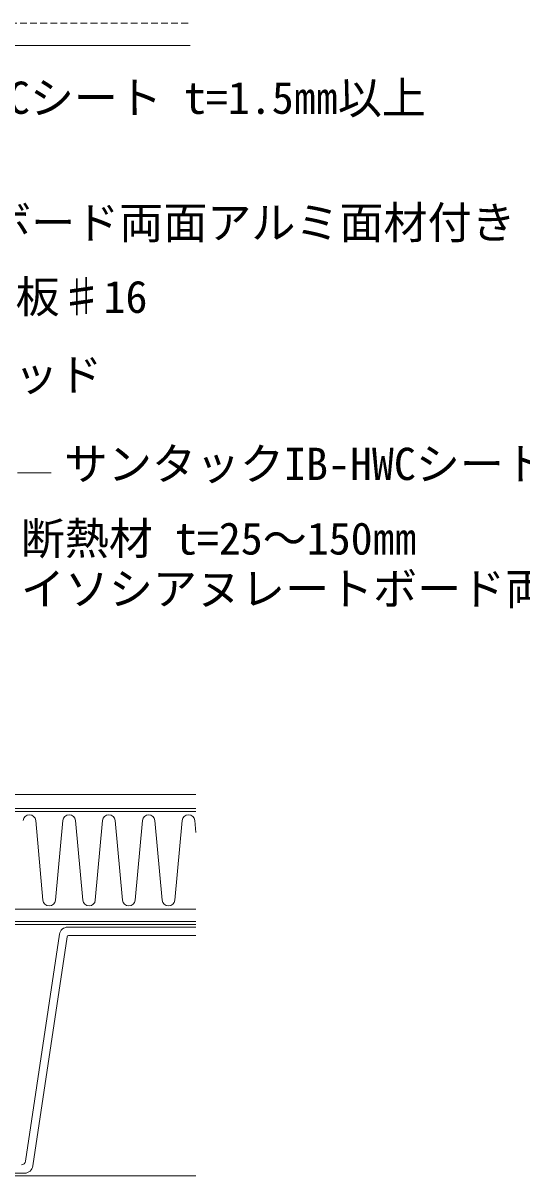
# Model space of a CAD drawing. Units: millimetres, scale not verified. Extents: x -840 to 840, y -594 to 594.
# Drawn here: x 354.7 to 533, y -274.9 to 137.5 of the extents above; entities that cross this region are included whole.
import ezdxf
from ezdxf.enums import TextEntityAlignment as Align

# ---------------------------------------------------------------- set-up
doc = ezdxf.new("R2010")
doc.units = ezdxf.units.MM
doc.header["$LTSCALE"] = 2
doc.linetypes.add('DASHED1', pattern=[1.8, 1.2, -0.6])
for name, color, linetype, lineweight in [('0-2_文字', 5, 'Continuous', 9), ('0-6_断熱材', 4, 'Continuous', 9), ('0-7_躯体', 7, 'Continuous', 9), ('0-8_IBｼｰﾄ', 7, 'Continuous', 9), ('0-9_寸法線', 7, 'Continuous', 9), ('0-F_鋼材(受け鋼鈑)', 7, 'Continuous', 9)]:
    doc.layers.add(name, color=color, linetype=linetype, lineweight=lineweight)
doc.styles.add('ＭＳ ゴシック', font='')
doc.styles.get('ＭＳ ゴシック').set_extended_font_data('MS Gothic')

msp = doc.modelspace()

# ---------------------------------------------------------------- linework, layer by layer
at = {"layer": '0-6_断熱材'}
for p, q in [((359.189, -147.743), (361.79, -176.211)), ((368.897, -147.743), (366.297, -176.211)), ((373.404, -147.743), (376.005, -176.211)), ((383.112, -147.743), (380.511, -176.211)), ((387.619, -147.743), (390.219, -176.211)), ((397.327, -147.743), (394.726, -176.211)), ((401.834, -147.743), (404.434, -176.211)), ((411.541, -147.743), (408.941, -176.211)), ((416.048, -147.743), (416.439, -152.021))]:
    msp.add_line(p, q, dxfattribs=at)
at = {"layer": '0-6_断熱材', "color": 7}
msp.add_lwpolyline([(416.439, -179.477), (119.839, -179.477), (119.839, -144.477), (416.439, -144.477)], dxfattribs=at)
at = {"layer": '0-6_断熱材'}
for centre, start, end in [((356.936, -147.954), 5.35135, 174.64865), ((371.151, -147.954), 5.35135, 174.64865), ((385.365, -147.954), 5.35135, 174.64865), ((399.58, -147.954), 5.35135, 174.64865), ((413.795, -147.954), 5.35135, 174.64865), ((364.043, -176), 185.35135, 354.64865), ((378.258, -176), 185.35135, 354.64865), ((392.473, -176), 185.35135, 354.64865), ((406.687, -176), 185.35135, 354.64865)]:
    msp.add_arc(centre, 2.263, start, end, dxfattribs=at)
at = {"layer": '0-7_躯体', "linetype": 'DASHED1'}
msp.add_line((-175.561, 137.523), (414.439, 137.523), dxfattribs=at)
at = {"layer": '0-7_躯体'}
for p, q in [((-175.561, 129.523), (414.439, 129.523)), ((-377.561, -274.877), (416.439, -274.877))]:
    msp.add_line(p, q, dxfattribs=at)
at = {"layer": '0-8_IBｼｰﾄ'}
for p, q in [((217.936, -138.477), (416.439, -138.477)), ((216.596, -143.477), (416.439, -143.477))]:
    msp.add_line(p, q, dxfattribs=at)
at = {"layer": '0-9_寸法線'}
msp.add_line((352.733, -23.339), (364.733, -23.339), dxfattribs=at)
at = {"layer": '0-F_鋼材(受け鋼鈑)'}
for p, q in [((334.839, -183.877), (416.439, -183.877)), ((416.439, -184.877), (334.839, -184.877)), ((367.678, -188.434), (355.555, -269.57)), ((358.207, -271.262), (370.452, -189.303)), ((370.644, -185.877), (416.439, -185.877)), ((416.439, -188.877), (370.947, -188.877)), ((309.447, -273.877), (355.232, -273.877))]:
    msp.add_line(p, q, dxfattribs=at)
for centre, radius, start, end in [((370.645, -188.877), 3, 90, 171.50232), ((370.947, -189.377), 0.5, 90, 171.50232), ((354.068, -269.377), 1.5, 270, 352.61952), ((355.232, -270.877), 3, 270, 352.61952)]:
    msp.add_arc(centre, radius, start, end, dxfattribs=at)

# ---------------------------------------------------------------- texts
at = {"layer": '0-2_文字', "color": 7, "style": 'ＭＳ ゴシック'}
for s, p in [('サンタックIB-HWCシート t=1.5㎜以上', (231.318, 101.587)), ('イソシアヌレートボード両面アルミ面材付き', (215.921, 56.919)), ('IB積層鋼板♯16', (289.08, 30.391)), ('IBリキッド', (304.359, 2.468)), ('サンタックIB-HWCシート t=1.5㎜以上', (369.274, -29.398)), ('断熱材 t=25～150㎜', (353.877, -56.066)), ('イソシアヌレートボード両面アルミ面材付き', (353.877, -74.066))]:
    msp.add_text(s, height=11.54, dxfattribs=at).set_placement(p, align=Align.BOTTOM_LEFT)

doc.saveas('drawing.dxf')
